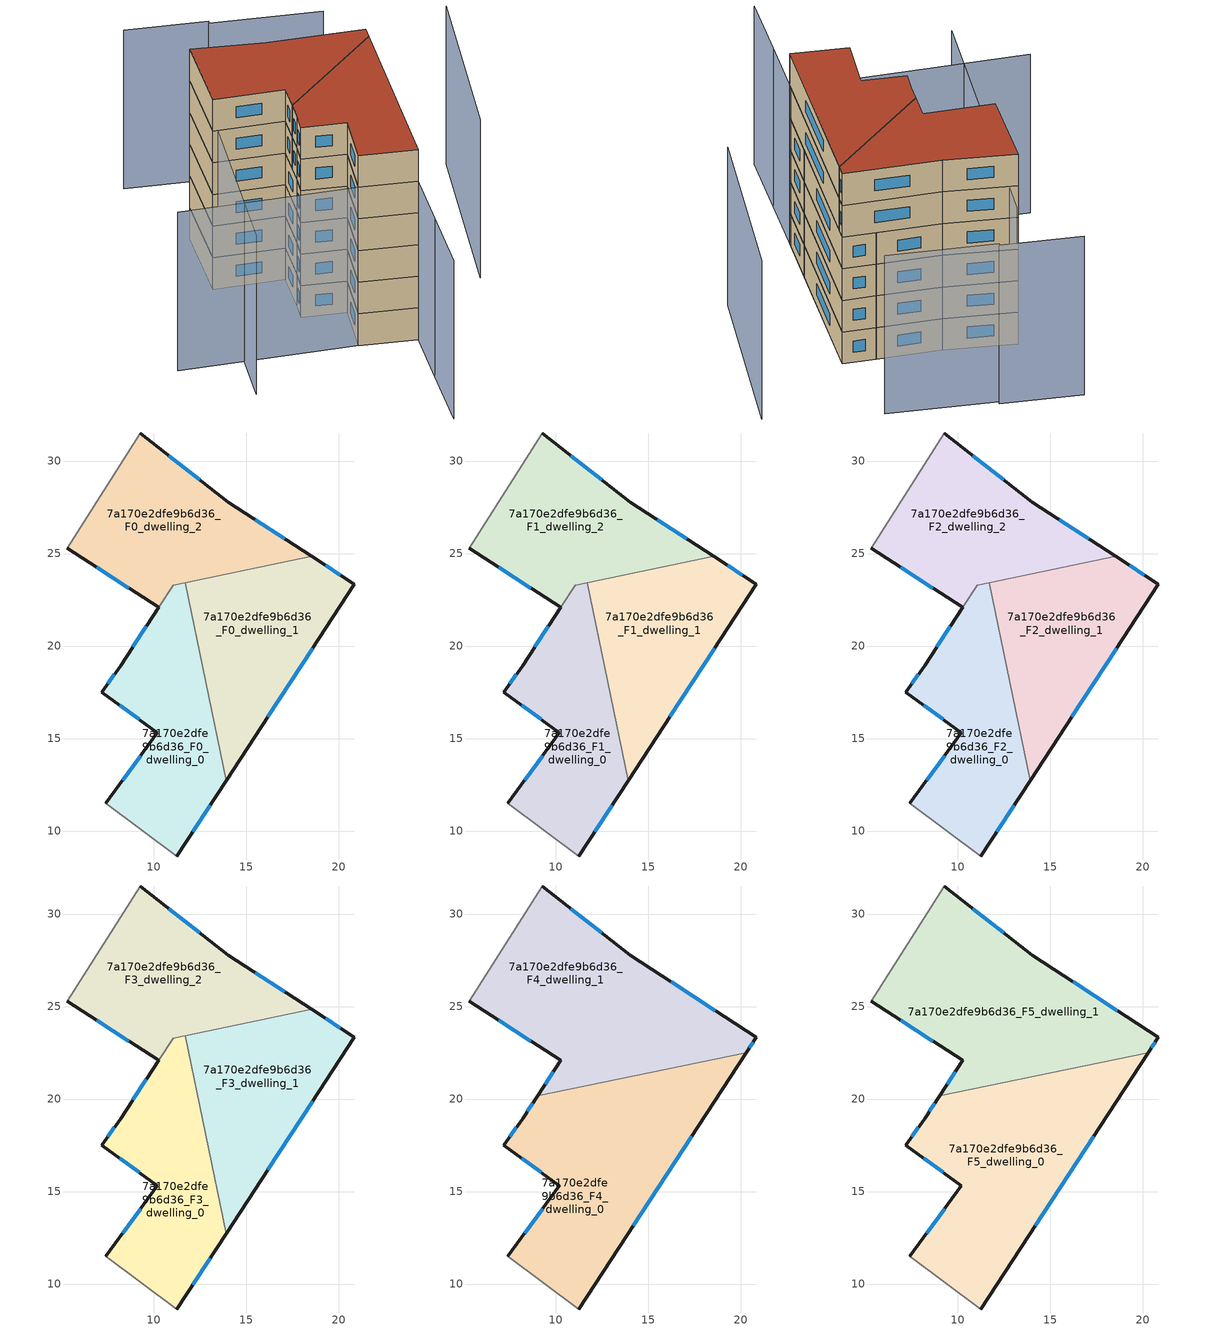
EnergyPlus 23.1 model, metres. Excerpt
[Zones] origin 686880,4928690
7a170e2dfe9b6d36_F0_dwelling_0
 floor ground (EU_floor_Construction): 11.69,23.43 13.9,12.72 11.25,8.65 7.4,11.5 10.19,15.32 7.19,17.51 8.2,18.93 11.05,23.3 z0
 wall outside (EU_wall_Construction): 11.25,8.65 13.9,12.72 / 10.26,22.09 8.2,18.93 7.19,17.51 10.19,15.32 7.4,11.5 z0:3
 wall to 7a170e2dfe9b6d36_F0_dwelling_1 (EU_wall_Construction): 13.9,12.72 11.69,23.43 z0:3
 wall adiabatic (EU_wall_Construction): 7.4,11.5 11.25,8.65 z0:3
 wall to 7a170e2dfe9b6d36_F0_dwelling_2 (EU_wall_Construction): 11.69,23.43 11.05,23.3 10.26,22.09 z0:3
 window (EU_Window_Construction): 7.87,18.47 7.52,17.97 / 12.11,9.97 13.04,11.4 / 9.28,14.08 8.3,12.74 / 8.16,16.8 9.21,16.03 / 9.59,21.06 8.87,19.96 z0.98:2.02
7a170e2dfe9b6d36_F0_dwelling_1
 floor ground (EU_floor_Construction): 20.84,23.35 13.9,12.72 11.69,23.43 18.53,24.85 z0
 wall outside (EU_wall_Construction): 13.9,12.72 20.84,23.35 18.53,24.85 z0:3
 wall to 7a170e2dfe9b6d36_F0_dwelling_2 (EU_wall_Construction): 18.53,24.85 11.69,23.43 z0:3
 window (EU_Window_Construction): 20.09,23.84 19.28,24.36 / 16.16,16.18 18.58,19.89 z0.98:2.02
7a170e2dfe9b6d36_F0_dwelling_2
 floor ground (EU_floor_Construction): 14.03,27.77 18.53,24.85 11.05,23.3 10.26,22.09 5.31,25.29 9.27,31.52 z0
 wall outside (EU_wall_Construction): 18.53,24.85 14.03,27.77 9.27,31.52 / 5.31,25.29 10.26,22.09 z0:3
 wall adiabatic (EU_wall_Construction): 9.27,31.52 5.31,25.29 z0:3
 window (EU_Window_Construction): 12.48,28.99 10.81,30.3 / 17.07,25.8 15.49,26.82 / 6.92,24.25 8.65,23.13 z0.98:2.02
7a170e2dfe9b6d36_F1_dwelling_0
 floor to 7a170e2dfe9b6d36_F0_dwelling_0 (EU_floor_Construction): 11.69,23.43 13.9,12.72 11.25,8.65 7.4,11.5 10.19,15.32 7.19,17.51 8.2,18.93 11.05,23.3 z3
 wall outside (EU_wall_Construction): 11.25,8.65 13.9,12.72 / 10.26,22.09 8.2,18.93 7.19,17.51 10.19,15.32 7.4,11.5 z3:6
 wall to 7a170e2dfe9b6d36_F1_dwelling_1 (EU_wall_Construction): 13.9,12.72 11.69,23.43 z3:6
 wall adiabatic (EU_wall_Construction): 7.4,11.5 11.25,8.65 z3:6
 wall to 7a170e2dfe9b6d36_F1_dwelling_2 (EU_wall_Construction): 11.69,23.43 11.05,23.3 10.26,22.09 z3:6
 window (EU_Window_Construction): 7.87,18.47 7.52,17.97 / 12.11,9.97 13.04,11.4 / 9.28,14.08 8.3,12.74 / 8.16,16.8 9.21,16.03 / 9.59,21.06 8.87,19.96 z3.98:5.02
7a170e2dfe9b6d36_F1_dwelling_1
 floor to 7a170e2dfe9b6d36_F0_dwelling_1 (EU_floor_Construction): 20.84,23.35 13.9,12.72 11.69,23.43 18.53,24.85 z3
 wall outside (EU_wall_Construction): 13.9,12.72 20.84,23.35 18.53,24.85 z3:6
 wall to 7a170e2dfe9b6d36_F1_dwelling_2 (EU_wall_Construction): 18.53,24.85 11.69,23.43 z3:6
 window (EU_Window_Construction): 20.09,23.84 19.28,24.36 / 16.16,16.18 18.58,19.89 z3.98:5.02
7a170e2dfe9b6d36_F1_dwelling_2
 floor to 7a170e2dfe9b6d36_F0_dwelling_2 (EU_floor_Construction): 14.03,27.77 18.53,24.85 11.05,23.3 10.26,22.09 5.31,25.29 9.27,31.52 z3
 wall outside (EU_wall_Construction): 18.53,24.85 14.03,27.77 9.27,31.52 / 5.31,25.29 10.26,22.09 z3:6
 wall adiabatic (EU_wall_Construction): 9.27,31.52 5.31,25.29 z3:6
 window (EU_Window_Construction): 12.48,28.99 10.81,30.3 / 17.07,25.8 15.49,26.82 / 6.92,24.25 8.65,23.13 z3.98:5.02
7a170e2dfe9b6d36_F2_dwelling_0
 floor to 7a170e2dfe9b6d36_F1_dwelling_0 (EU_floor_Construction): 11.69,23.43 13.9,12.72 11.25,8.65 7.4,11.5 10.19,15.32 7.19,17.51 8.2,18.93 11.05,23.3 z6
 wall outside (EU_wall_Construction): 11.25,8.65 13.9,12.72 / 10.26,22.09 8.2,18.93 7.19,17.51 10.19,15.32 7.4,11.5 z6:9
 wall to 7a170e2dfe9b6d36_F2_dwelling_1 (EU_wall_Construction): 13.9,12.72 11.69,23.43 z6:9
 wall adiabatic (EU_wall_Construction): 7.4,11.5 11.25,8.65 z6:9
 wall to 7a170e2dfe9b6d36_F2_dwelling_2 (EU_wall_Construction): 11.69,23.43 11.05,23.3 10.26,22.09 z6:9
 window (EU_Window_Construction): 7.87,18.47 7.52,17.97 / 12.11,9.97 13.04,11.4 / 9.28,14.08 8.3,12.74 / 8.16,16.8 9.21,16.03 / 9.59,21.06 8.87,19.96 z6.98:8.02
7a170e2dfe9b6d36_F2_dwelling_1
 floor to 7a170e2dfe9b6d36_F1_dwelling_1 (EU_floor_Construction): 20.84,23.35 13.9,12.72 11.69,23.43 18.53,24.85 z6
 wall outside (EU_wall_Construction): 13.9,12.72 20.84,23.35 18.53,24.85 z6:9
 wall to 7a170e2dfe9b6d36_F2_dwelling_2 (EU_wall_Construction): 18.53,24.85 11.69,23.43 z6:9
 window (EU_Window_Construction): 20.09,23.84 19.28,24.36 / 16.16,16.18 18.58,19.89 z6.98:8.02
7a170e2dfe9b6d36_F2_dwelling_2
 floor to 7a170e2dfe9b6d36_F1_dwelling_2 (EU_floor_Construction): 14.03,27.77 18.53,24.85 11.05,23.3 10.26,22.09 5.31,25.29 9.27,31.52 z6
 wall outside (EU_wall_Construction): 18.53,24.85 14.03,27.77 9.27,31.52 / 5.31,25.29 10.26,22.09 z6:9
 wall adiabatic (EU_wall_Construction): 9.27,31.52 5.31,25.29 z6:9
 window (EU_Window_Construction): 12.48,28.99 10.81,30.3 / 17.07,25.8 15.49,26.82 / 6.92,24.25 8.65,23.13 z6.98:8.02
7a170e2dfe9b6d36_F3_dwelling_0
 floor to 7a170e2dfe9b6d36_F2_dwelling_0 (EU_floor_Construction): 11.69,23.43 13.9,12.72 11.25,8.65 7.4,11.5 10.19,15.32 7.19,17.51 8.2,18.93 11.05,23.3 z9
 wall outside (EU_wall_Construction): 11.25,8.65 13.9,12.72 / 10.26,22.09 8.2,18.93 7.19,17.51 10.19,15.32 7.4,11.5 z9:12
 wall to 7a170e2dfe9b6d36_F3_dwelling_1 (EU_wall_Construction): 13.9,12.72 11.69,23.43 z9:12
 wall adiabatic (EU_wall_Construction): 7.4,11.5 11.25,8.65 z9:12
 wall to 7a170e2dfe9b6d36_F3_dwelling_2 (EU_wall_Construction): 11.69,23.43 11.05,23.3 10.26,22.09 z9:12
 window (EU_Window_Construction): 7.87,18.47 7.52,17.97 / 12.11,9.97 13.04,11.4 / 9.28,14.08 8.3,12.74 / 8.16,16.8 9.21,16.03 / 9.59,21.06 8.87,19.96 z9.98:11.02
7a170e2dfe9b6d36_F3_dwelling_1
 floor to 7a170e2dfe9b6d36_F2_dwelling_1 (EU_floor_Construction): 20.84,23.35 13.9,12.72 11.69,23.43 18.53,24.85 z9
 wall outside (EU_wall_Construction): 13.9,12.72 20.84,23.35 18.53,24.85 z9:12
 wall to 7a170e2dfe9b6d36_F3_dwelling_2 (EU_wall_Construction): 18.53,24.85 11.69,23.43 z9:12
 window (EU_Window_Construction): 20.09,23.84 19.28,24.36 / 16.16,16.18 18.58,19.89 z9.98:11.02
7a170e2dfe9b6d36_F3_dwelling_2
 floor to 7a170e2dfe9b6d36_F2_dwelling_2 (EU_floor_Construction): 14.03,27.77 18.53,24.85 11.05,23.3 10.26,22.09 5.31,25.29 9.27,31.52 z9
 wall outside (EU_wall_Construction): 18.53,24.85 14.03,27.77 9.27,31.52 / 5.31,25.29 10.26,22.09 z9:12
 wall adiabatic (EU_wall_Construction): 9.27,31.52 5.31,25.29 z9:12
 window (EU_Window_Construction): 12.48,28.99 10.81,30.3 / 17.07,25.8 15.49,26.82 / 6.92,24.25 8.65,23.13 z9.98:11.02
7a170e2dfe9b6d36_F4_dwelling_0
 floor to 7a170e2dfe9b6d36_F3_dwelling_0 (EU_floor_Construction): 12.23,20.84 13.9,12.72 11.25,8.65 7.4,11.5 10.19,15.32 7.19,17.51 8.2,18.93 9.01,20.17 z12
 floor to 7a170e2dfe9b6d36_F3_dwelling_1 (EU_floor_Construction): 20.29,22.5 13.9,12.72 12.23,20.84 z12
 wall outside (EU_wall_Construction): 9.01,20.17 8.2,18.93 7.19,17.51 10.19,15.32 7.4,11.5 / 11.25,8.65 20.29,22.5 z12:15
 wall to 7a170e2dfe9b6d36_F4_dwelling_1 (EU_wall_Construction): 20.29,22.5 9.01,20.17 z12:15
 wall adiabatic (EU_wall_Construction): 7.4,11.5 11.25,8.65 z12:15
 window (EU_Window_Construction): 8.16,16.8 9.21,16.03 / 7.87,18.47 7.52,17.97 / 8.74,19.77 8.46,19.33 / 14.19,13.15 17.35,18 / 9.28,14.08 8.3,12.74 z12.98:14.02
7a170e2dfe9b6d36_F4_dwelling_1
 floor to 7a170e2dfe9b6d36_F3_dwelling_1 (EU_floor_Construction): 20.84,23.35 20.29,22.5 12.23,20.84 11.69,23.43 18.53,24.85 z12
 floor to 7a170e2dfe9b6d36_F3_dwelling_2 (EU_floor_Construction): 14.03,27.77 18.53,24.85 11.05,23.3 10.26,22.09 5.31,25.29 9.27,31.52 z12
 floor to 7a170e2dfe9b6d36_F3_dwelling_0 (EU_floor_Construction): 11.69,23.43 12.23,20.84 9.01,20.17 11.05,23.3 z12
 wall outside (EU_wall_Construction): 5.31,25.29 10.26,22.09 9.01,20.17 / 20.29,22.5 20.84,23.35 14.03,27.77 9.27,31.52 z12:15
 wall adiabatic (EU_wall_Construction): 9.27,31.52 5.31,25.29 z12:15
 window (EU_Window_Construction): 9.85,21.46 9.41,20.8 / 6.92,24.25 8.65,23.13 / 12.48,28.99 10.81,30.3 / 18.62,24.79 16.24,26.33 / 20.47,22.78 20.66,23.07 z12.98:14.02
7a170e2dfe9b6d36_F5_dwelling_0
 floor to 7a170e2dfe9b6d36_F4_dwelling_0 (EU_floor_Construction): 20.29,22.5 11.25,8.65 7.4,11.5 10.19,15.32 7.19,17.51 8.2,18.93 9.01,20.17 z15
 wall outside (EU_wall_Construction): 9.01,20.17 8.2,18.93 7.19,17.51 10.19,15.32 7.4,11.5 / 11.25,8.65 20.29,22.5 z15:18
 wall to 7a170e2dfe9b6d36_F5_dwelling_1 (EU_wall_Construction): 20.29,22.5 9.01,20.17 z15:18
 wall adiabatic (EU_wall_Construction): 7.4,11.5 11.25,8.65 z15:18
 window (EU_Window_Construction): 8.16,16.8 9.21,16.03 / 7.87,18.47 7.52,17.97 / 8.74,19.77 8.46,19.33 / 14.19,13.15 17.35,18 / 9.28,14.08 8.3,12.74 z15.98:17.02
 roof outside (EU_roof_Construction): 11.25,8.65 20.29,22.5 9.01,20.17 8.2,18.93 7.19,17.51 10.19,15.32 7.4,11.5 z18
7a170e2dfe9b6d36_F5_dwelling_1
 floor to 7a170e2dfe9b6d36_F4_dwelling_1 (EU_floor_Construction): 14.03,27.77 20.84,23.35 20.29,22.5 9.01,20.17 10.26,22.09 5.31,25.29 9.27,31.52 z15
 wall outside (EU_wall_Construction): 5.31,25.29 10.26,22.09 9.01,20.17 / 20.29,22.5 20.84,23.35 14.03,27.77 9.27,31.52 z15:18
 wall adiabatic (EU_wall_Construction): 9.27,31.52 5.31,25.29 z15:18
 window (EU_Window_Construction): 9.85,21.46 9.41,20.8 / 6.92,24.25 8.65,23.13 / 12.48,28.99 10.81,30.3 / 18.62,24.79 16.24,26.33 / 20.47,22.78 20.66,23.07 z15.98:17.02
 roof outside (EU_roof_Construction): 20.29,22.5 20.84,23.35 14.03,27.77 9.27,31.52 5.31,25.29 10.26,22.09 9.01,20.17 z18
shading: -4.95,19.4 11.43,8.92 / 11.43,8.92 8.33,4.09 / 8.33,4.09 4.99,-1.14 / 11.63,33.58 -3.11,12.61 / 20.98,11.11 30.89,24.1 / 23.71,30.66 16.26,36.07 / 16.46,36.22 10.93,40.2 z0:15
[Building]
EU S2 Campaign: North Axis=0; Terrain=City; Solar Distribution=FullExterior
[Site:Location]
Bologna: Latitude=44.5; Longitude=11.25; Time Zone=1; Elevation=37
[SizingPeriod:WeatherFileDays]
AnnualSizingPeriod: Begin Month=1; Begin Day of Month=1; End Month=12; End Day of Month=31; Day of Week for Start Day=Monday; Use Weather File Daylight Saving Period=No; Use Weather File Rain and Snow Indicators=No
[MATERIAL]
EU_InternalMass_Material: Roughness=MediumRough; Thickness=0.1; Conductivity=1; Density=1800; Specific Heat=900; Thermal Absorptance=0.9; Solar Absorptance=0.7; Visible Absorptance=0.7
[MATERIAL:NOMASS] Roughness=MediumRough; Thermal Absorptance=0.9; Solar Absorptance=0.7; Visible Absorptance=0.7
Name | Thermal Resistance
EU_wall_NoMass | 0.905828
EU_roof_NoMass | 0.37593
EU_floor_NoMass | 0.67114
[WINDOWMATERIAL:SIMPLEGLAZINGSYSTEM]
EU_Window_SimpleGlazing: UFactor=4.52486; Solar Heat Gain Coefficient=0.85; Visible Transmittance=0.85
[CONSTRUCTION]
EU_wall_Construction: EU_wall_NoMass
EU_roof_Construction: EU_roof_NoMass
EU_floor_Construction: EU_floor_NoMass
EU_InternalMass_Construction: EU_InternalMass_Material
EU_Window_Construction: EU_Window_SimpleGlazing
[ZONE] Type=1; Multiplier=1; Ceiling Height=autocalculate; Floor Area=autocalculate; Part of Total Floor Area=Yes
Name | Volume
7a170e2dfe9b6d36_F0_dwelling_0; 7a170e2dfe9b6d36_F1_dwelling_0; 7a170e2dfe9b6d36_F2_dwelling_0; 7a170e2dfe9b6d36_F3_dwelling_0 | 163.805
7a170e2dfe9b6d36_F4_dwelling_0; 7a170e2dfe9b6d36_F5_dwelling_0 | 250.479
7a170e2dfe9b6d36_F0_dwelling_1; 7a170e2dfe9b6d36_F1_dwelling_1; 7a170e2dfe9b6d36_F2_dwelling_1; 7a170e2dfe9b6d36_F3_dwelling_1 | 166.976
7a170e2dfe9b6d36_F4_dwelling_1; 7a170e2dfe9b6d36_F5_dwelling_1 | 250.444
7a170e2dfe9b6d36_F0_dwelling_2; 7a170e2dfe9b6d36_F1_dwelling_2; 7a170e2dfe9b6d36_F2_dwelling_2; 7a170e2dfe9b6d36_F3_dwelling_2 | 170.143
[INTERNALMASS] Construction=EU_InternalMass_Construction
Name | Zone or ZoneList | Surface Area
7a170e2dfe9b6d36_F0_dwelling_0_EU_InternalMass | 7a170e2dfe9b6d36_F0_dwelling_0 | 54.6028
7a170e2dfe9b6d36_F0_dwelling_1_EU_InternalMass | 7a170e2dfe9b6d36_F0_dwelling_1 | 55.6609
7a170e2dfe9b6d36_F0_dwelling_2_EU_InternalMass | 7a170e2dfe9b6d36_F0_dwelling_2 | 56.7143
7a170e2dfe9b6d36_F1_dwelling_0_EU_InternalMass | 7a170e2dfe9b6d36_F1_dwelling_0 | 54.6028
7a170e2dfe9b6d36_F1_dwelling_1_EU_InternalMass | 7a170e2dfe9b6d36_F1_dwelling_1 | 55.6609
7a170e2dfe9b6d36_F1_dwelling_2_EU_InternalMass | 7a170e2dfe9b6d36_F1_dwelling_2 | 56.7143
7a170e2dfe9b6d36_F2_dwelling_0_EU_InternalMass | 7a170e2dfe9b6d36_F2_dwelling_0 | 54.6028
7a170e2dfe9b6d36_F2_dwelling_1_EU_InternalMass | 7a170e2dfe9b6d36_F2_dwelling_1 | 55.6609
7a170e2dfe9b6d36_F2_dwelling_2_EU_InternalMass | 7a170e2dfe9b6d36_F2_dwelling_2 | 56.7143
7a170e2dfe9b6d36_F3_dwelling_0_EU_InternalMass | 7a170e2dfe9b6d36_F3_dwelling_0 | 54.6028
7a170e2dfe9b6d36_F3_dwelling_1_EU_InternalMass | 7a170e2dfe9b6d36_F3_dwelling_1 | 55.6609
7a170e2dfe9b6d36_F3_dwelling_2_EU_InternalMass | 7a170e2dfe9b6d36_F3_dwelling_2 | 56.7143
7a170e2dfe9b6d36_F4_dwelling_0_EU_InternalMass | 7a170e2dfe9b6d36_F4_dwelling_0 | 83.4928
7a170e2dfe9b6d36_F4_dwelling_1_EU_InternalMass | 7a170e2dfe9b6d36_F4_dwelling_1 | 83.4813
7a170e2dfe9b6d36_F5_dwelling_0_EU_InternalMass | 7a170e2dfe9b6d36_F5_dwelling_0 | 83.4928
7a170e2dfe9b6d36_F5_dwelling_1_EU_InternalMass | 7a170e2dfe9b6d36_F5_dwelling_1 | 83.4813
[OTHEREQUIPMENT] Fuel Type=Electricity; Design Level Calculation Method=Watts/Area; Power per Zone Floor Area=1; Fraction Latent=0; Fraction Radiant=0; Fraction Lost=0; Carbon Dioxide Generation Rate=0; EndUse Subcategory=EU_Step8_InternalGains
Name | Zone or ZoneList or Space or SpaceList | Schedule
EU_Step8_InternalGain_7a170e2dfe9b6d36_F0_dwelling_0_f000 | 7a170e2dfe9b6d36_F0_dwelling_0 | EU_Step8_GainSchedule_7a170e2dfe9b6d36_F0_dwelling_0_f000
EU_Step8_InternalGain_7a170e2dfe9b6d36_F0_dwelling_1_f000 | 7a170e2dfe9b6d36_F0_dwelling_1 | EU_Step8_GainSchedule_7a170e2dfe9b6d36_F0_dwelling_1_f000
EU_Step8_InternalGain_7a170e2dfe9b6d36_F0_dwelling_2_f000 | 7a170e2dfe9b6d36_F0_dwelling_2 | EU_Step8_GainSchedule_7a170e2dfe9b6d36_F0_dwelling_2_f000
EU_Step8_InternalGain_7a170e2dfe9b6d36_F1_dwelling_0_f000 | 7a170e2dfe9b6d36_F1_dwelling_0 | EU_Step8_GainSchedule_7a170e2dfe9b6d36_F1_dwelling_0_f000
EU_Step8_InternalGain_7a170e2dfe9b6d36_F1_dwelling_1_f000 | 7a170e2dfe9b6d36_F1_dwelling_1 | EU_Step8_GainSchedule_7a170e2dfe9b6d36_F1_dwelling_1_f000
EU_Step8_InternalGain_7a170e2dfe9b6d36_F1_dwelling_2_f000 | 7a170e2dfe9b6d36_F1_dwelling_2 | EU_Step8_GainSchedule_7a170e2dfe9b6d36_F1_dwelling_2_f000
EU_Step8_InternalGain_7a170e2dfe9b6d36_F2_dwelling_0_f000 | 7a170e2dfe9b6d36_F2_dwelling_0 | EU_Step8_GainSchedule_7a170e2dfe9b6d36_F2_dwelling_0_f000
EU_Step8_InternalGain_7a170e2dfe9b6d36_F2_dwelling_1_f000 | 7a170e2dfe9b6d36_F2_dwelling_1 | EU_Step8_GainSchedule_7a170e2dfe9b6d36_F2_dwelling_1_f000
EU_Step8_InternalGain_7a170e2dfe9b6d36_F2_dwelling_2_f000 | 7a170e2dfe9b6d36_F2_dwelling_2 | EU_Step8_GainSchedule_7a170e2dfe9b6d36_F2_dwelling_2_f000
EU_Step8_InternalGain_7a170e2dfe9b6d36_F3_dwelling_0_f000 | 7a170e2dfe9b6d36_F3_dwelling_0 | EU_Step8_GainSchedule_7a170e2dfe9b6d36_F3_dwelling_0_f000
EU_Step8_InternalGain_7a170e2dfe9b6d36_F3_dwelling_1_f000 | 7a170e2dfe9b6d36_F3_dwelling_1 | EU_Step8_GainSchedule_7a170e2dfe9b6d36_F3_dwelling_1_f000
EU_Step8_InternalGain_7a170e2dfe9b6d36_F3_dwelling_2_f000 | 7a170e2dfe9b6d36_F3_dwelling_2 | EU_Step8_GainSchedule_7a170e2dfe9b6d36_F3_dwelling_2_f000
EU_Step8_InternalGain_7a170e2dfe9b6d36_F4_dwelling_0_f000 | 7a170e2dfe9b6d36_F4_dwelling_0 | EU_Step8_GainSchedule_7a170e2dfe9b6d36_F4_dwelling_0_f000
EU_Step8_InternalGain_7a170e2dfe9b6d36_F4_dwelling_1_f000 | 7a170e2dfe9b6d36_F4_dwelling_1 | EU_Step8_GainSchedule_7a170e2dfe9b6d36_F4_dwelling_1_f000
EU_Step8_InternalGain_7a170e2dfe9b6d36_F5_dwelling_0_f000 | 7a170e2dfe9b6d36_F5_dwelling_0 | EU_Step8_GainSchedule_7a170e2dfe9b6d36_F5_dwelling_0_f000
EU_Step8_InternalGain_7a170e2dfe9b6d36_F5_dwelling_1_f000 | 7a170e2dfe9b6d36_F5_dwelling_1 | EU_Step8_GainSchedule_7a170e2dfe9b6d36_F5_dwelling_1_f000
[ZONEVENTILATION:DESIGNFLOWRATE] Schedule=EU_AlwaysOn; Design Flow Rate Calculation Method=AirChanges/Hour; Air Changes per Hour=0.73129; Ventilation Type=Natural; Fan Pressure Rise=0; Fan Total Efficiency=1; Constant Term Coefficient=1; Temperature Term Coefficient=0; Velocity Term Coefficient=0; Velocity Squared Term Coefficient=0; Minimum Indoor Temperature=-100; Maximum Indoor Temperature=100; Delta Temperature=-100; Minimum Outdoor Temperature=-100; Maximum Outdoor Temperature=100; Maximum Wind Speed=40
Name | Zone or ZoneList or Space or SpaceList
EU_ConstantAir_7a170e2dfe9b6d36_F0_dwelling_0 | 7a170e2dfe9b6d36_F0_dwelling_0
EU_ConstantAir_7a170e2dfe9b6d36_F0_dwelling_1 | 7a170e2dfe9b6d36_F0_dwelling_1
EU_ConstantAir_7a170e2dfe9b6d36_F0_dwelling_2 | 7a170e2dfe9b6d36_F0_dwelling_2
EU_ConstantAir_7a170e2dfe9b6d36_F1_dwelling_0 | 7a170e2dfe9b6d36_F1_dwelling_0
EU_ConstantAir_7a170e2dfe9b6d36_F1_dwelling_1 | 7a170e2dfe9b6d36_F1_dwelling_1
EU_ConstantAir_7a170e2dfe9b6d36_F1_dwelling_2 | 7a170e2dfe9b6d36_F1_dwelling_2
EU_ConstantAir_7a170e2dfe9b6d36_F2_dwelling_0 | 7a170e2dfe9b6d36_F2_dwelling_0
EU_ConstantAir_7a170e2dfe9b6d36_F2_dwelling_1 | 7a170e2dfe9b6d36_F2_dwelling_1
EU_ConstantAir_7a170e2dfe9b6d36_F2_dwelling_2 | 7a170e2dfe9b6d36_F2_dwelling_2
EU_ConstantAir_7a170e2dfe9b6d36_F3_dwelling_0 | 7a170e2dfe9b6d36_F3_dwelling_0
EU_ConstantAir_7a170e2dfe9b6d36_F3_dwelling_1 | 7a170e2dfe9b6d36_F3_dwelling_1
EU_ConstantAir_7a170e2dfe9b6d36_F3_dwelling_2 | 7a170e2dfe9b6d36_F3_dwelling_2
EU_ConstantAir_7a170e2dfe9b6d36_F4_dwelling_0 | 7a170e2dfe9b6d36_F4_dwelling_0
EU_ConstantAir_7a170e2dfe9b6d36_F4_dwelling_1 | 7a170e2dfe9b6d36_F4_dwelling_1
EU_ConstantAir_7a170e2dfe9b6d36_F5_dwelling_0 | 7a170e2dfe9b6d36_F5_dwelling_0
EU_ConstantAir_7a170e2dfe9b6d36_F5_dwelling_1 | 7a170e2dfe9b6d36_F5_dwelling_1
[HVACTEMPLATE:THERMOSTAT] Constant Heating Setpoint=20; Constant Cooling Setpoint=50
EU_HeatOnly_7a170e2dfe9b6d36_F0_dwelling_0; EU_HeatOnly_7a170e2dfe9b6d36_F0_dwelling_1; EU_HeatOnly_7a170e2dfe9b6d36_F0_dwelling_2; EU_HeatOnly_7a170e2dfe9b6d36_F1_dwelling_0; EU_HeatOnly_7a170e2dfe9b6d36_F1_dwelling_1; EU_HeatOnly_7a170e2dfe9b6d36_F1_dwelling_2; EU_HeatOnly_7a170e2dfe9b6d36_F2_dwelling_0; EU_HeatOnly_7a170e2dfe9b6d36_F2_dwelling_1; EU_HeatOnly_7a170e2dfe9b6d36_F2_dwelling_2; EU_HeatOnly_7a170e2dfe9b6d36_F3_dwelling_0; EU_HeatOnly_7a170e2dfe9b6d36_F3_dwelling_1; EU_HeatOnly_7a170e2dfe9b6d36_F3_dwelling_2; EU_HeatOnly_7a170e2dfe9b6d36_F4_dwelling_0; EU_HeatOnly_7a170e2dfe9b6d36_F4_dwelling_1; EU_HeatOnly_7a170e2dfe9b6d36_F5_dwelling_0; EU_HeatOnly_7a170e2dfe9b6d36_F5_dwelling_1
[HVACTEMPLATE:ZONE:IDEALLOADSAIRSYSTEM] System Availability Schedule=EU_AlwaysOn; Maximum Heating Supply Air Temperature=50; Minimum Cooling Supply Air Temperature=13; Maximum Heating Supply Air Humidity Ratio=0.0156; Minimum Cooling Supply Air Humidity Ratio=0.0077; Heating Limit=NoLimit; Cooling Limit=NoLimit; Heating Availability Schedule=EU_AlwaysOn; Cooling Availability Schedule=EU_CoolingOff; Dehumidification Control Type=ConstantSensibleHeatRatio; Cooling Sensible Heat Ratio=0.7; Dehumidification Setpoint=60; Humidification Control Type=None; Humidification Setpoint=30; Outdoor Air Method=None; Outdoor Air Flow Rate per Person=0.00944; Outdoor Air Flow Rate per Zone Floor Area=0; Outdoor Air Flow Rate per Zone=0; Demand Controlled Ventilation Type=None; Outdoor Air Economizer Type=NoEconomizer; Heat Recovery Type=None; Sensible Heat Recovery Effectiveness=0.7; Latent Heat Recovery Effectiveness=0.65
Name | Template Thermostat
7a170e2dfe9b6d36_F0_dwelling_0 | EU_HeatOnly_7a170e2dfe9b6d36_F0_dwelling_0
7a170e2dfe9b6d36_F0_dwelling_1 | EU_HeatOnly_7a170e2dfe9b6d36_F0_dwelling_1
7a170e2dfe9b6d36_F0_dwelling_2 | EU_HeatOnly_7a170e2dfe9b6d36_F0_dwelling_2
7a170e2dfe9b6d36_F1_dwelling_0 | EU_HeatOnly_7a170e2dfe9b6d36_F1_dwelling_0
7a170e2dfe9b6d36_F1_dwelling_1 | EU_HeatOnly_7a170e2dfe9b6d36_F1_dwelling_1
7a170e2dfe9b6d36_F1_dwelling_2 | EU_HeatOnly_7a170e2dfe9b6d36_F1_dwelling_2
7a170e2dfe9b6d36_F2_dwelling_0 | EU_HeatOnly_7a170e2dfe9b6d36_F2_dwelling_0
7a170e2dfe9b6d36_F2_dwelling_1 | EU_HeatOnly_7a170e2dfe9b6d36_F2_dwelling_1
7a170e2dfe9b6d36_F2_dwelling_2 | EU_HeatOnly_7a170e2dfe9b6d36_F2_dwelling_2
7a170e2dfe9b6d36_F3_dwelling_0 | EU_HeatOnly_7a170e2dfe9b6d36_F3_dwelling_0
7a170e2dfe9b6d36_F3_dwelling_1 | EU_HeatOnly_7a170e2dfe9b6d36_F3_dwelling_1
7a170e2dfe9b6d36_F3_dwelling_2 | EU_HeatOnly_7a170e2dfe9b6d36_F3_dwelling_2
7a170e2dfe9b6d36_F4_dwelling_0 | EU_HeatOnly_7a170e2dfe9b6d36_F4_dwelling_0
7a170e2dfe9b6d36_F4_dwelling_1 | EU_HeatOnly_7a170e2dfe9b6d36_F4_dwelling_1
7a170e2dfe9b6d36_F5_dwelling_0 | EU_HeatOnly_7a170e2dfe9b6d36_F5_dwelling_0
7a170e2dfe9b6d36_F5_dwelling_1 | EU_HeatOnly_7a170e2dfe9b6d36_F5_dwelling_1
[SIZING:ZONE] Zone Cooling Design Supply Air Temperature Input Method=SupplyAirTemperature; Zone Cooling Design Supply Air Temperature=13; Zone Heating Design Supply Air Temperature Input Method=SupplyAirTemperature; Zone Heating Design Supply Air Temperature=50; Zone Cooling Design Supply Air Humidity Ratio=0.008; Zone Heating Design Supply Air Humidity Ratio=0.008; Cooling Design Air Flow Method=DesignDay; Cooling Design Air Flow Rate=0; Cooling Minimum Air Flow per Zone Floor Area=0.000762; Cooling Minimum Air Flow=0; Cooling Minimum Air Flow Fraction=0.2; Heating Design Air Flow Method=DesignDay; Heating Design Air Flow Rate=0; Heating Maximum Air Flow per Zone Floor Area=0.002032; Heating Maximum Air Flow=0.141576; Heating Maximum Air Flow Fraction=0.3; Account for Dedicated Outdoor Air System=No; Dedicated Outdoor Air System Control Strategy=NeutralSupplyAir; Dedicated Outdoor Air Low Setpoint Temperature for Design=autosize; Dedicated Outdoor Air High Setpoint Temperature for Design=autosize; Zone Load Sizing Method=Sensible Load Only No Latent Load; Zone Latent Cooling Design Supply Air Humidity Ratio Input Method=HumidityRatioDifference; Zone Cooling Design Supply Air Humidity Ratio Difference=0.005; Zone Latent Heating Design Supply Air Humidity Ratio Input Method=HumidityRatioDifference; Zone Humidification Design Supply Air Humidity Ratio Difference=0.005
7a170e2dfe9b6d36_F0_dwelling_0; 7a170e2dfe9b6d36_F0_dwelling_1; 7a170e2dfe9b6d36_F0_dwelling_2; 7a170e2dfe9b6d36_F1_dwelling_0; 7a170e2dfe9b6d36_F1_dwelling_1; 7a170e2dfe9b6d36_F1_dwelling_2; 7a170e2dfe9b6d36_F2_dwelling_0; 7a170e2dfe9b6d36_F2_dwelling_1; 7a170e2dfe9b6d36_F2_dwelling_2; 7a170e2dfe9b6d36_F3_dwelling_0; 7a170e2dfe9b6d36_F3_dwelling_1; 7a170e2dfe9b6d36_F3_dwelling_2; 7a170e2dfe9b6d36_F4_dwelling_0; 7a170e2dfe9b6d36_F4_dwelling_1; 7a170e2dfe9b6d36_F5_dwelling_0; 7a170e2dfe9b6d36_F5_dwelling_1
[SCHEDULE:CONSTANT]
Name | Hourly Value
EU_AlwaysOn | 1
EU_CoolingOff | 0
[SCHEDULE:FILE] Column Number=1; Rows to Skip at Top=0; Number of Hours of Data=8760; Column Separator=Comma; Interpolate to Timestep=No; Minutes per Item=60; Adjust Schedule for Daylight Savings=Yes
Name | File
EU_Step8_GainSchedule_7a170e2dfe9b6d36_F0_dwelling_0_f000 | ../../schedules/7a170e2dfe9b6d36/7a170e2dfe9b6d36_F0_dwelling_0_f000_gain.csv
EU_Step8_GainSchedule_7a170e2dfe9b6d36_F0_dwelling_1_f000 | ../../schedules/7a170e2dfe9b6d36/7a170e2dfe9b6d36_F0_dwelling_1_f000_gain.csv
EU_Step8_GainSchedule_7a170e2dfe9b6d36_F0_dwelling_2_f000 | ../../schedules/7a170e2dfe9b6d36/7a170e2dfe9b6d36_F0_dwelling_2_f000_gain.csv
EU_Step8_GainSchedule_7a170e2dfe9b6d36_F1_dwelling_0_f000 | ../../schedules/7a170e2dfe9b6d36/7a170e2dfe9b6d36_F1_dwelling_0_f000_gain.csv
EU_Step8_GainSchedule_7a170e2dfe9b6d36_F1_dwelling_1_f000 | ../../schedules/7a170e2dfe9b6d36/7a170e2dfe9b6d36_F1_dwelling_1_f000_gain.csv
EU_Step8_GainSchedule_7a170e2dfe9b6d36_F1_dwelling_2_f000 | ../../schedules/7a170e2dfe9b6d36/7a170e2dfe9b6d36_F1_dwelling_2_f000_gain.csv
EU_Step8_GainSchedule_7a170e2dfe9b6d36_F2_dwelling_0_f000 | ../../schedules/7a170e2dfe9b6d36/7a170e2dfe9b6d36_F2_dwelling_0_f000_gain.csv
EU_Step8_GainSchedule_7a170e2dfe9b6d36_F2_dwelling_1_f000 | ../../schedules/7a170e2dfe9b6d36/7a170e2dfe9b6d36_F2_dwelling_1_f000_gain.csv
EU_Step8_GainSchedule_7a170e2dfe9b6d36_F2_dwelling_2_f000 | ../../schedules/7a170e2dfe9b6d36/7a170e2dfe9b6d36_F2_dwelling_2_f000_gain.csv
EU_Step8_GainSchedule_7a170e2dfe9b6d36_F3_dwelling_0_f000 | ../../schedules/7a170e2dfe9b6d36/7a170e2dfe9b6d36_F3_dwelling_0_f000_gain.csv
EU_Step8_GainSchedule_7a170e2dfe9b6d36_F3_dwelling_1_f000 | ../../schedules/7a170e2dfe9b6d36/7a170e2dfe9b6d36_F3_dwelling_1_f000_gain.csv
EU_Step8_GainSchedule_7a170e2dfe9b6d36_F3_dwelling_2_f000 | ../../schedules/7a170e2dfe9b6d36/7a170e2dfe9b6d36_F3_dwelling_2_f000_gain.csv
EU_Step8_GainSchedule_7a170e2dfe9b6d36_F4_dwelling_0_f000 | ../../schedules/7a170e2dfe9b6d36/7a170e2dfe9b6d36_F4_dwelling_0_f000_gain.csv
EU_Step8_GainSchedule_7a170e2dfe9b6d36_F4_dwelling_1_f000 | ../../schedules/7a170e2dfe9b6d36/7a170e2dfe9b6d36_F4_dwelling_1_f000_gain.csv
EU_Step8_GainSchedule_7a170e2dfe9b6d36_F5_dwelling_0_f000 | ../../schedules/7a170e2dfe9b6d36/7a170e2dfe9b6d36_F5_dwelling_0_f000_gain.csv
EU_Step8_GainSchedule_7a170e2dfe9b6d36_F5_dwelling_1_f000 | ../../schedules/7a170e2dfe9b6d36/7a170e2dfe9b6d36_F5_dwelling_1_f000_gain.csv
